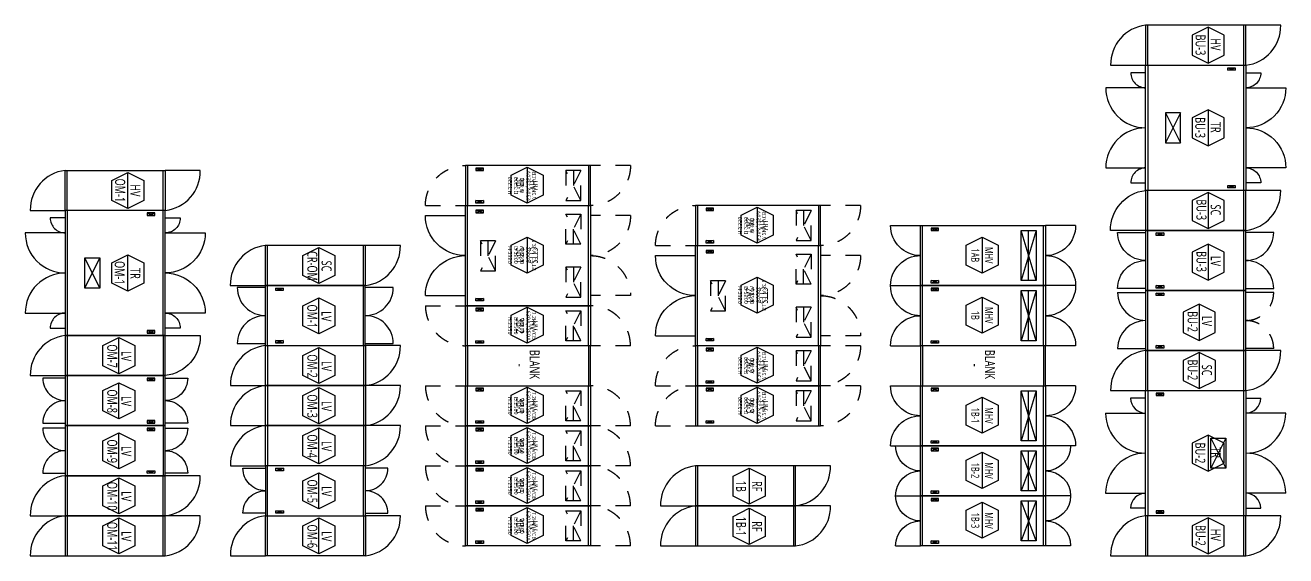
# Model space of a CAD drawing. Header units: millimetres. Extents: x -138191 to 245733, y -341087 to 835263.
# Drawn here: x 114753 to 139956, y -243092 to -232492 of the extents above; entities that cross this region are included whole.
import ezdxf
from ezdxf.enums import TextEntityAlignment as Align

# ---------------------------------------------------------------- set-up
doc = ezdxf.new("R2010")
doc.units = ezdxf.units.MM
doc.header["$LTSCALE"] = 300
doc.linetypes.add('D1', pattern=[3, 1, -1, 1])
doc.layers.add('------00 Switch Gear', color=3, linetype='Continuous')
doc.layers.add('------00 Switch Gear_Number', color=1, linetype='Continuous')
doc.layers.add('NOPLOT', color=191, linetype='Continuous', plot=False)
doc.styles.add('ELEC', font='malgun.ttf')
doc.styles.add('WD', font='isocp2.shx', dxfattribs={"height": 75, "bigfont": 'whgtxt.shx'})

# ---------------------------------------------------------------- blocks, each defined once
blk = doc.blocks.new('7.2kV VCB 630~1250A W800 D2500 H2350')
at = {"color": 0}
for p, q in [((400, 2458), (-400, 2458)), ((400, 40), (-400, 40))]:
    blk.add_line(p, q, dxfattribs=at)
at = {"color": 0, "linetype": 'D1'}
for p, q in [((-350, 360), (-300, 210)), ((-300, 360), (-350, 210)), ((350, 360), (300, 210)), ((300, 360), (350, 210))]:
    blk.add_line(p, q, dxfattribs=at)
blk.add_lwpolyline([(400, 0), (-400, 0), (-400, 2500), (400, 2500)], close=True)
for points in [[(-350, 210), (-300, 210), (-300, 360), (-350, 360)], [(350, 210), (300, 210), (300, 360), (350, 360)]]:
    blk.add_lwpolyline(points, close=True, dxfattribs=at)
at = {"layer": 'NOPLOT', "linetype": 'D1'}
for p, q in [((400, 3300), (400, 2500)), ((300, 2310), (-300, 2010)), ((-300, 2310), (300, 2010)), ((300, 2160), (-300, 2160)), ((-400, -800), (-400, 0))]:
    blk.add_line(p, q, dxfattribs=at)
blk.add_lwpolyline([(300, 2010), (-300, 2010), (-300, 2310), (300, 2310)], close=True, dxfattribs=at)
for centre, start, end in [((400, 2500), 90, 180), ((-400, 0), 270, 0)]:
    blk.add_arc(centre, 800, start, end, dxfattribs=at)
at = {"layer": 'NOPLOT', "linetype": 'D1', "style": 'WD'}
for s, p in [('630A,1250A', (0, 1250)), ('7.2kV VCB', (0, 1370)), ('D:2500', (0, 1010)), ('W:800', (0, 1130)), ('H:2350', (0, 890))]:
    blk.add_text(s, height=80, dxfattribs=at).set_placement(p, align=Align.MIDDLE)
blk = doc.blocks.new('7.2kV CTTS  W2200 D2000 H2350')
at = {"color": 0, "linetype": 'Continuous'}
for p, q in [((42, -1000), (42, 1000)), ((2460, 255), (2460, 1000)), ((2460, -1000), (2460, 255))]:
    blk.add_line(p, q, dxfattribs=at)
at = {"color": 0, "linetype": 'D1'}
for p, q in [((2140, 905), (2290, 855)), ((2140, 855), (2290, 905)), ((2140, -905), (2290, -855)), ((2140, -855), (2290, -905))]:
    blk.add_line(p, q, dxfattribs=at)
at = {"color": 0}
blk.add_lwpolyline([(0, 1000), (0, -1000), (2500, -1000), (2500, 1000)], close=True, dxfattribs=at)
at = {"color": 0, "linetype": 'D1'}
for points in [[(2290, 905), (2290, 855), (2140, 855), (2140, 905)], [(2290, -905), (2290, -855), (2140, -855), (2140, -905)]]:
    blk.add_lwpolyline(points, close=True, dxfattribs=at)
at = {"layer": 'NOPLOT', "linetype": 'D1'}
for p, q in [((-800, 800), (0, 800)), ((190, 230), (490, 830)), ((190, 830), (490, 230)), ((340, 230), (340, 830)), ((1900, 294), (2200, -306)), ((1900, -306), (2200, 294)), ((2050, 294), (2050, -306)), ((190, -230), (490, -830)), ((190, -830), (490, -230)), ((340, -230), (340, -830)), ((-800, -800), (0, -800))]:
    blk.add_line(p, q, dxfattribs=at)
at = {"layer": 'NOPLOT', "linetype": 'ByBlock'}
for p, q in [((3300, 800), (2500, 800)), ((3300, -800), (2500, -800))]:
    blk.add_line(p, q, dxfattribs=at)
at = {"layer": 'NOPLOT', "linetype": 'D1'}
for points in [[(490, 230), (490, 830), (190, 830), (190, 230)], [(2200, 294), (2200, -306), (1900, -306), (1900, 294)], [(490, -230), (490, -830), (190, -830), (190, -230)]]:
    blk.add_lwpolyline(points, close=True, dxfattribs=at)
for centre, start, end in [((0, 800), 180, 270), ((0, -800), 90, 180)]:
    blk.add_arc(centre, 800, start, end, dxfattribs=at)
at = {"layer": 'NOPLOT', "linetype": 'ByBlock'}
for centre, start, end in [((2500, 800), 270, 0), ((2500, -800), 0, 90)]:
    blk.add_arc(centre, 800, start, end, dxfattribs=at)
at = {"layer": 'NOPLOT', "linetype": 'D1', "style": 'WD'}
for s, p in [('7.2kV CTTS', (1130, 12)), ('2000A', (1250, 12)), ('W:2200', (1370, 12)), ('D:2500', (1490, 12)), ('H:2350', (1610, 12))]:
    blk.add_text(s, height=80, rotation=270, dxfattribs=at).set_placement(p, align=Align.MIDDLE)
blk = doc.blocks.new('A$C6A3B64A9')
for p, q in [((-3200, 600), (-2600, 600)), ((-2558, -600), (-2558, 600)), ((-460, 550), (-310, 500)), ((-460, 500), (-310, 550)), ((-140, -600), (-140, 600)), ((500, 600), (-100, 600)), ((-460, -550), (-310, -500)), ((-460, -500), (-310, -550)), ((-3200, -600), (-2600, -600)), ((500, -600), (-100, -600))]:
    blk.add_line(p, q)
for points in [[(-100, -600), (-100, 600), (-2600, 600), (-2600, -600)], [(-310, 550), (-310, 500), (-460, 500), (-460, 550)], [(-310, -550), (-310, -500), (-460, -500), (-460, -550)]]:
    blk.add_lwpolyline(points, close=True)
for centre, start, end in [((-2600, 600), 180, 270), ((-100, 600), 270, 0), ((-2600, -600), 90, 180), ((-100, -600), 0, 90)]:
    blk.add_arc(centre, 600, start, end)
at = {"layer": 'NOPLOT'}
for p, q in [((-2410, -500), (-2110, 500)), ((-2410, 500), (-2110, -500)), ((-2260, -500), (-2260, 500))]:
    blk.add_line(p, q, dxfattribs=at)
blk.add_lwpolyline([(-2110, -500), (-2110, 500), (-2410, 500), (-2410, -500)], close=True, dxfattribs=at)
blk = doc.blocks.new('A$C265B5AFD')
for p, q in [((-3100, 500), (-2600, 500)), ((-2558, -500), (-2558, 500)), ((-460, 450), (-310, 400)), ((-460, 400), (-310, 450)), ((-140, -500), (-140, 500)), ((400, 500), (-100, 500)), ((-3100, -500), (-2600, -500)), ((-460, -450), (-310, -400)), ((-460, -400), (-310, -450)), ((400, -500), (-100, -500))]:
    blk.add_line(p, q)
for points in [[(-100, -500), (-100, 500), (-2600, 500), (-2600, -500)], [(-310, 450), (-310, 400), (-460, 400), (-460, 450)], [(-310, -450), (-310, -400), (-460, -400), (-460, -450)]]:
    blk.add_lwpolyline(points, close=True)
for centre, start, end in [((-2600, 500), 180, 270), ((-100, 500), 270, 0), ((-2600, -500), 90, 180), ((-100, -500), 0, 90)]:
    blk.add_arc(centre, 500, start, end)
at = {"layer": 'NOPLOT'}
for p, q in [((-2410, -400), (-2110, 400)), ((-2410, 400), (-2110, -400)), ((-2260, -400), (-2260, 400))]:
    blk.add_line(p, q, dxfattribs=at)
blk.add_lwpolyline([(-2110, -400), (-2110, 400), (-2410, 400), (-2410, -400)], close=True, dxfattribs=at)

msp = doc.modelspace()

# ---------------------------------------------------------------- linework, layer by layer
at = {"layer": '------00 Switch Gear'}
for p, q in [((137194, -232492, 0), (137194, -233292, 0)), ((139112, -232492, 0), (139112, -233292, 0)), ((137198, -233292, 0), (137198, -235792, 0)), ((138794, -233342, 0), (138944, -233392, 0)), ((138794, -233392, 0), (138944, -233342, 0)), ((139112, -233292, 0), (139112, -235792, 0)), ((115593, -236192, 0), (115593, -235392, 0)), ((117511, -236192, 0), (117511, -235392, 0)), ((137195, -236592, 0), (137195, -235792, 0)), ((138794, -235692, 0), (138944, -235742, 0)), ((138794, -235742, 0), (138944, -235692, 0)), ((139114, -236592, 0), (139114, -235792, 0)), ((115597, -238692, 0), (115597, -236192, 0)), ((117193, -236292, 0), (117343, -236242, 0)), ((117193, -236242, 0), (117343, -236292, 0)), ((117511, -238692, 0), (117511, -236192, 0)), ((137194, -236592, 0), (137194, -237792, 0)), ((139112, -236592, 0), (139112, -237792, 0)), ((119594, -237692, 0), (119594, -236892, 0)), ((121514, -237692, 0), (121514, -236892, 0)), ((119592, -237692, 0), (119592, -238892, 0)), ((119912, -237792, 0), (119762, -237742, 0)), ((119912, -237742, 0), (119762, -237792, 0)), ((121510, -237692, 0), (121510, -238892, 0)), ((136594, -237832, 0), (137154, -237832, 0)), ((137194, -237792, 0), (137194, -238992, 0)), ((139112, -237792, 0), (139112, -238992, 0)), ((139714, -237832, 0), (139154, -237832, 0)), ((117193, -238642, 0), (117343, -238592, 0)), ((117193, -238592, 0), (117343, -238642, 0)), ((115593, -238692, 0), (115593, -239492, 0)), ((117511, -238692, 0), (117511, -239492, 0)), ((119596, -238892, 0), (119596, -239692, 0)), ((119912, -238842, 0), (119762, -238792, 0)), ((119912, -238792, 0), (119762, -238842, 0)), ((121514, -238892, 0), (121514, -239692, 0)), ((123594, -238895, 0), (123594, -239695, 0)), ((126012, -238895, 0), (126012, -239695, 0)), ((132694, -238895, 0), (132694, -239695, 0)), ((135112, -238895, 0), (135112, -239695, 0)), ((136594, -238952, 0), (137154, -238952, 0)), ((137195, -239792, 0), (137195, -238992, 0)), ((139115, -239792, 0), (139115, -238992, 0)), ((139714, -238952, 0), (139154, -238952, 0)), ((115595, -240492, 0), (115595, -239492, 0)), ((117193, -239592, 0), (117343, -239542, 0)), ((117193, -239542, 0), (117343, -239592, 0)), ((117511, -239492, 0), (117511, -240492, 0)), ((119596, -239692, 0), (119596, -240492, 0)), ((121514, -239692, 0), (121514, -240492, 0)), ((137198, -239792, 0), (137198, -242292, 0)), ((137514, -239842, 0), (137364, -239892, 0)), ((137514, -239892, 0), (137364, -239842, 0)), ((139112, -239792, 0), (139112, -242292, 0)), ((137154, -239942, 0), (136854, -239942, 0)), ((139154, -239942, 0), (139454, -239942, 0)), ((117193, -240442, 0), (117343, -240392, 0)), ((117193, -240392, 0), (117343, -240442, 0)), ((136354, -240242, 0), (137154, -240242, 0)), ((139954, -240242, 0), (139154, -240242, 0)), ((115595, -241492, 0), (115595, -240492, 0)), ((117193, -240592, 0), (117343, -240542, 0)), ((117193, -240542, 0), (117343, -240592, 0)), ((117511, -240492, 0), (117511, -241492, 0)), ((119596, -240492, 0), (119596, -241292, 0)), ((121514, -240492, 0), (121514, -241292, 0)), ((117193, -241392, 0), (117343, -241442, 0)), ((117193, -241442, 0), (117343, -241392, 0)), ((119596, -242292, 0), (119596, -241292, 0)), ((119914, -241392, 0), (119764, -241342, 0)), ((119914, -241342, 0), (119764, -241392, 0)), ((121512, -241292, 0), (121512, -242292, 0)), ((128194, -241295), (128194, -242095)), ((130112, -241295), (130112, -242095)), ((115595, -242292, 0), (115595, -241492, 0)), ((117513, -242292, 0), (117513, -241492, 0)), ((136354, -241842, 0), (137154, -241842, 0)), ((139954, -241842, 0), (139154, -241842, 0)), ((119914, -242242, 0), (119764, -242192, 0)), ((119914, -242192, 0), (119764, -242242, 0)), ((128194, -242095), (128194, -242895)), ((130112, -242095), (130112, -242895)), ((137154, -242142, 0), (136854, -242142, 0)), ((137514, -242192, 0), (137364, -242242, 0)), ((137514, -242242, 0), (137364, -242192, 0)), ((139154, -242142, 0), (139454, -242142, 0)), ((115595, -243092, 0), (115595, -242292, 0)), ((117513, -243092, 0), (117513, -242292, 0)), ((119596, -243092, 0), (119596, -242292, 0)), ((121514, -242292, 0), (121514, -243092, 0)), ((137194, -242292, 0), (137194, -243092, 0)), ((139112, -242292, 0), (139112, -243092, 0))]:
    msp.add_line(p, q, dxfattribs=at)
at = {"layer": '------00 Switch Gear', "linetype": 'D1'}
for p, q in [((137514, -236692, 0), (137364, -236642, 0)), ((137514, -236642, 0), (137364, -236692, 0)), ((137514, -237742, 0), (137364, -237692, 0)), ((137514, -237692, 0), (137364, -237742, 0)), ((137514, -237892, 0), (137364, -237842, 0)), ((137514, -237842, 0), (137364, -237892, 0)), ((137514, -238942, 0), (137364, -238892, 0)), ((137514, -238892, 0), (137364, -238942, 0))]:
    msp.add_line(p, q, dxfattribs=at)
at = {"layer": '------00 Switch Gear', "elevation": 0}
for points in [[(137154, -232492, 0.385743), (136454, -233292), (137154, -233292)], [(139154, -233292, 0.385743), (139854, -232492), (139154, -232492)], [(137156, -233442), (136856, -233442, 0.414214), (137156, -233742), (136356, -233742, 0.414214), (137156, -234542, 0.414214), (136356, -235342), (137156, -235342, 0.414214), (136856, -235642), (137156, -235642)], [(139156, -233442), (139456, -233442, -0.414214), (139156, -233742), (139956, -233742, -0.414214), (139156, -234542, -0.414214), (139956, -235342), (139156, -235342, -0.414214), (139456, -235642), (139156, -235642)], [(115553, -235392, 0.385743), (114853, -236192), (115553, -236192)], [(117553, -236192, 0.385743), (118253, -235392), (117553, -235392)], [(137152, -236592), (136452, -236592, -0.385743), (137152, -235792)], [(139154, -236592, 0.385743), (139854, -235792), (139154, -235792)], [(115553, -236342), (115253, -236342, 0.414214), (115553, -236642), (114753, -236642, 0.414214), (115553, -237442, 0.414214), (114753, -238242), (115553, -238242, 0.414214), (115253, -238542), (115553, -238542)], [(117553, -236342), (117853, -236342, -0.414214), (117553, -236642), (118353, -236642, -0.414214), (117553, -237442, -0.414214), (118353, -238242), (117553, -238242, -0.414214), (117853, -238542), (117553, -238542)], [(137154, -237752), (136594, -237752, -0.414214), (137154, -237192, -0.414214), (136594, -236632), (136594, -236632), (137154, -236632)], [(139154, -237752), (139714, -237752, 0.414214), (139154, -237192, 0.414214), (139714, -236632), (139154, -236632)], [(119552, -236892, 0.385743), (118852, -237692), (119552, -237692)], [(121554, -237692, 0.385743), (122254, -236892), (121554, -236892)], [(119552, -237732), (118992, -237732), (118992, -237732, 0.414214), (119552, -238292, 0.414214), (118992, -238852), (119552, -238852)], [(121552, -238852), (122112, -238852, 0.414214), (121552, -238292, 0.414214), (122112, -237732), (121552, -237732)], [(115553, -238692, 0.385743), (114853, -239492), (115553, -239492)], [(117553, -238692), (118253, -238692, -0.385743), (117553, -239492)], [(119554, -238892, 0.385743), (118854, -239692), (119554, -239692)], [(121554, -239692, 0.385743), (122254, -238892), (121554, -238892)], [(137153, -238992, 0.385743), (136453, -239792), (137153, -239792)], [(139155, -239792, 0.385743), (139855, -238992), (139155, -238992)], [(115553, -239544), (115105, -239544, 0.414214), (115553, -239992, 0.414214), (115105, -240440), (115553, -240440)], [(117553, -239544), (118001, -239544, -0.414214), (117553, -239992, -0.414214), (118001, -240440), (118001, -240440), (117553, -240440)], [(119554, -239692, 0.385743), (118854, -240492), (119554, -240492)], [(121554, -240492, 0.385743), (122254, -239692), (121554, -239692)], [(115553, -240544), (115105, -240544, 0.414214), (115553, -240992, 0.414214), (115105, -241440), (115553, -241440)], [(117553, -240544), (118001, -240544, -0.414214), (117553, -240992, -0.414214), (118001, -241440), (118001, -241440), (117553, -241440)], [(119554, -240492, 0.385743), (118854, -241292), (119554, -241292)], [(121554, -241292, 0.385743), (122254, -240492), (121554, -240492)], [(119554, -242240), (119106, -242240, -0.414214), (119554, -241792, -0.414214), (119106, -241344), (119106, -241344), (119554, -241344)], [(121554, -242240), (122002, -242240, 0.414214), (121554, -241792, 0.414214), (122002, -241344), (121554, -241344)], [(128154, -241295, 0.385743), (127454, -242095), (128154, -242095)], [(130154, -242095, 0.385743), (130854, -241295), (130154, -241295)], [(115553, -241492, 0.385743), (114853, -242292), (115553, -242292)], [(117553, -242292, 0.385743), (118253, -241492), (117553, -241492)], [(128154, -242095, 0.385743), (127454, -242895), (128154, -242895)], [(130154, -242895, 0.385743), (130854, -242095), (130154, -242095)], [(115553, -242292, 0.385743), (114853, -243092), (115553, -243092)], [(117553, -243092, 0.385743), (118253, -242292), (117553, -242292)], [(119554, -242292, 0.385743), (118854, -243092), (119554, -243092)], [(121554, -243092, 0.385743), (122254, -242292), (121554, -242292)], [(137154, -242292, 0.385743), (136454, -243092), (137154, -243092)], [(139154, -243092, 0.385743), (139854, -242292), (139154, -242292)]]:
    msp.add_lwpolyline(points, format="xyb", dxfattribs=at)
for points in [[(137154, -232492), (137154, -233292), (139154, -233292), (139154, -232492)], [(139154, -233292), (139154, -235792), (137154, -235792), (137154, -233292)], [(138944, -233342), (138944, -233392), (138794, -233392), (138794, -233342)], [(115553, -236192), (115553, -235392), (117553, -235392), (117553, -236192)], [(139154, -236592), (139154, -235792), (137152, -235792), (137152, -236592)], [(138944, -235692), (138944, -235742), (138794, -235742), (138794, -235692)], [(117553, -238692), (117553, -236192), (115553, -236192), (115553, -238692)], [(117343, -236292), (117343, -236242), (117193, -236242), (117193, -236292)], [(137154, -236592), (137154, -237792), (139154, -237792), (139154, -236592)], [(121554, -237692), (121554, -236892), (119552, -236892), (119552, -237692)], [(119552, -237692), (119552, -238892), (121552, -238892), (121552, -237692)], [(119762, -237792), (119762, -237742), (119912, -237742), (119912, -237792)], [(137154, -237792), (137154, -238992), (139154, -238992), (139154, -237792)], [(117343, -238642), (117343, -238592), (117193, -238592), (117193, -238642)], [(115553, -238692), (115553, -239492), (117553, -239492), (117553, -238692)], [(121554, -238892), (121554, -239692), (119554, -239692), (119554, -238892)], [(119762, -238842), (119762, -238792), (119912, -238792), (119912, -238842)], [(123554, -238895), (123554, -239695), (126054, -239695), (126054, -238895)], [(132654, -238895), (132654, -239695), (135154, -239695), (135154, -238895)], [(139155, -239792), (139155, -238992), (137153, -238992), (137153, -239792)], [(117553, -240492), (117553, -239492), (115553, -239492), (115553, -240492)], [(117343, -239592), (117343, -239542), (117193, -239542), (117193, -239592)], [(121554, -239692), (121554, -240492), (119554, -240492), (119554, -239692)], [(139154, -239792), (139154, -242292), (137154, -242292), (137154, -239792)], [(137364, -239842), (137364, -239892), (137514, -239892), (137514, -239842)], [(117343, -240442), (117343, -240392), (117193, -240392), (117193, -240442)], [(117553, -241492), (117553, -240492), (115553, -240492), (115553, -241492)], [(117343, -240592), (117343, -240542), (117193, -240542), (117193, -240592)], [(121554, -240492), (121554, -241292), (119554, -241292), (119554, -240492)], [(117343, -241392), (117343, -241442), (117193, -241442), (117193, -241392)], [(119554, -241292), (119554, -242292), (121554, -242292), (121554, -241292)], [(119764, -241392), (119764, -241342), (119914, -241342), (119914, -241392)], [(128154, -241295), (128154, -242095), (130154, -242095), (130154, -241295)], [(117553, -242292), (117553, -241492), (115553, -241492), (115553, -242292)], [(119764, -242242), (119764, -242192), (119914, -242192), (119914, -242242)], [(128154, -242095), (128154, -242895), (130154, -242895), (130154, -242095)], [(137364, -242192), (137364, -242242), (137514, -242242), (137514, -242192)], [(117553, -243092), (117553, -242292), (115553, -242292), (115553, -243092)], [(121554, -242292), (121554, -243092), (119554, -243092), (119554, -242292)], [(137154, -242292), (137154, -243092), (139154, -243092), (139154, -242292)]]:
    msp.add_lwpolyline(points, close=True, dxfattribs=at)
at = {"layer": '------00 Switch Gear', "linetype": 'D1', "elevation": 0}
for points in [[(137364, -236692), (137364, -236642), (137514, -236642), (137514, -236692)], [(137364, -237742), (137364, -237692), (137514, -237692), (137514, -237742)], [(137364, -237892), (137364, -237842), (137514, -237842), (137514, -237892)], [(137364, -238942), (137364, -238892), (137514, -238892), (137514, -238942)]]:
    msp.add_lwpolyline(points, close=True, dxfattribs=at)
at = {"layer": '------00 Switch Gear'}
for centre, radius, start, end in [((137154, -237832, 0), 560, 180, 270), ((137154, -238952, 0), 560, 90, 180), ((137154, -239942, 0), 300, 180, 270), ((139154, -239942, 0), 300, 270, 0), ((137154, -240242, 0), 800, 180, 270), ((139154, -240242, 0), 800, 270, 0), ((137154, -241842, 0), 800, 90, 180), ((139154, -241842, 0), 800, 0, 90), ((137154, -242142, 0), 300, 90, 180), ((139154, -242142, 0), 300, 0, 90)]:
    msp.add_arc(centre, radius, start, end, dxfattribs=at)
at = {"layer": '------00 Switch Gear', "linetype": 'D1'}
for centre, start, end in [((139154, -237832, 0), 270, 0), ((139154, -238952, 0), 0, 90)]:
    msp.add_arc(centre, 560, start, end, dxfattribs=at)
at = {"layer": '------00 Switch Gear_Number', "color": 1, "lineweight": -2, "elevation": 0}
for points in [[(138404, -232532), (138404, -233252), (138724, -233092), (138724, -232691), (138404, -232532), (138084, -232691), (138084, -233092), (138404, -233252)], [(138404, -234182), (138404, -234902), (138724, -234742), (138724, -234341), (138404, -234182), (138084, -234341), (138084, -234742), (138404, -234902)], [(124788, -235326), (124788, -236046), (124468, -235887), (124468, -235486), (124788, -235326), (125108, -235486), (125108, -235887), (124788, -236046)], [(138404, -235833), (138404, -236553), (138724, -236393), (138724, -235993), (138404, -235833), (138084, -235993), (138084, -236393), (138404, -236553)], [(129388, -236126), (129388, -236846), (129068, -236687), (129068, -236286), (129388, -236126), (129708, -236286), (129708, -236687), (129388, -236846)], [(124788, -236725), (124788, -237445), (124468, -237286), (124468, -236885), (124788, -236725), (125108, -236885), (125108, -237286), (124788, -237445)], [(133888, -236725), (133888, -237445), (133568, -237285), (133568, -236885), (133888, -236725), (134208, -236885), (134208, -237285), (133888, -237445)], [(138404, -236868), (138404, -237588), (138724, -237428), (138724, -237028), (138404, -236868), (138084, -237028), (138084, -237428), (138404, -237588)], [(129388, -237525), (129388, -238245), (129068, -238086), (129068, -237685), (129388, -237525), (129708, -237685), (129708, -238086), (129388, -238245)], [(124788, -238126), (124788, -238846), (124468, -238687), (124468, -238286), (124788, -238126), (125108, -238286), (125108, -238687), (124788, -238846)], [(133888, -237925), (133888, -238645), (133568, -238485), (133568, -238085), (133888, -237925), (134208, -238085), (134208, -238485), (133888, -238645)], [(138226, -238068), (138226, -238788), (138546, -238628), (138546, -238228), (138226, -238068), (137906, -238228), (137906, -238628), (138226, -238788)], [(129388, -238926), (129388, -239646), (129068, -239487), (129068, -239086), (129388, -238926), (129708, -239086), (129708, -239487), (129388, -239646)], [(138227, -239033), (138227, -239753), (138547, -239593), (138547, -239193), (138227, -239033), (137907, -239193), (137907, -239593), (138227, -239753)], [(124788, -239726), (124788, -240446), (124468, -240287), (124468, -239886), (124788, -239726), (125108, -239886), (125108, -240287), (124788, -240446)], [(129388, -239726), (129388, -240446), (129068, -240287), (129068, -239886), (129388, -239726), (129708, -239886), (129708, -240287), (129388, -240446)], [(133888, -239925), (133888, -240645), (133568, -240485), (133568, -240085), (133888, -239925), (134208, -240085), (134208, -240485), (133888, -240645)], [(124788, -240526), (124788, -241246), (124468, -241087), (124468, -240686), (124788, -240526), (125108, -240686), (125108, -241087), (124788, -241246)], [(138404, -240682), (138404, -241402), (138724, -241242), (138724, -240841), (138404, -240682), (138084, -240841), (138084, -241242), (138404, -241402)], [(133888, -241025), (133888, -241745), (133568, -241585), (133568, -241185), (133888, -241025), (134208, -241185), (134208, -241585), (133888, -241745)], [(124788, -241326), (124788, -242046), (124468, -241887), (124468, -241486), (124788, -241326), (125108, -241486), (125108, -241887), (124788, -242046)], [(124788, -242126), (124788, -242846), (124468, -242687), (124468, -242286), (124788, -242126), (125108, -242286), (125108, -242687), (124788, -242846)], [(133888, -242023), (133888, -242743), (133568, -242583), (133568, -242183), (133888, -242023), (134208, -242183), (134208, -242583), (133888, -242743)], [(138404, -242332), (138404, -243052), (138724, -242892), (138724, -242491), (138404, -242332), (138084, -242491), (138084, -242892), (138404, -243052)]]:
    msp.add_lwpolyline(points, dxfattribs=at)
at = {"layer": '------00 Switch Gear_Number', "color": 1, "elevation": 0}
for points in [[(116803, -236152), (116803, -235432), (117123, -235591), (117123, -235992), (116803, -236152), (116483, -235992), (116483, -235591), (116803, -235432)], [(116803, -237802), (116803, -237082), (117123, -237241), (117123, -237642), (116803, -237802), (116483, -237642), (116483, -237241), (116803, -237082)], [(120626, -237653), (120626, -236933), (120946, -237093), (120946, -237493), (120626, -237653), (120306, -237493), (120306, -237093), (120626, -236933)], [(120624, -238658), (120624, -237938), (120944, -238098), (120944, -238498), (120624, -238658), (120304, -238498), (120304, -238098), (120624, -237938)], [(116625, -239454), (116625, -238734), (116945, -238893), (116945, -239294), (116625, -239454), (116305, -239294), (116305, -238893), (116625, -238734)], [(120626, -239653), (120626, -238933), (120946, -239092), (120946, -239493), (120626, -239653), (120306, -239493), (120306, -239092), (120626, -238933)], [(116625, -240354), (116625, -239634), (116945, -239793), (116945, -240194), (116625, -240354), (116305, -240194), (116305, -239793), (116625, -239634)], [(120626, -240453), (120626, -239733), (120946, -239892), (120946, -240293), (120626, -240453), (120306, -240293), (120306, -239892), (120626, -239733)], [(116625, -241354), (116625, -240634), (116945, -240793), (116945, -241194), (116625, -241354), (116305, -241194), (116305, -240793), (116625, -240634)], [(120626, -241253), (120626, -240533), (120946, -240692), (120946, -241093), (120626, -241253), (120306, -241093), (120306, -240692), (120626, -240533)], [(120626, -242154), (120626, -241434), (120946, -241593), (120946, -241994), (120626, -242154), (120306, -241994), (120306, -241593), (120626, -241434)], [(116625, -242253), (116625, -241533), (116945, -241693), (116945, -242094), (116625, -242253), (116305, -242094), (116305, -241693), (116625, -241533)], [(116625, -243053), (116625, -242333), (116945, -242493), (116945, -242894), (116625, -243053), (116305, -242894), (116305, -242493), (116625, -242333)], [(120626, -243054), (120626, -242334), (120946, -242493), (120946, -242894), (120626, -243054), (120306, -242894), (120306, -242493), (120626, -242334)]]:
    msp.add_lwpolyline(points, dxfattribs=at)
at = {"layer": '------00 Switch Gear_Number', "color": 1}
for points in [[(129226, -241344), (129226, -242064), (128906, -241904), (128906, -241504), (129226, -241344), (129546, -241504), (129546, -241904), (129226, -242064)], [(129226, -242144), (129226, -242864), (128906, -242704), (128906, -242304), (129226, -242144), (129546, -242304), (129546, -242704), (129226, -242864)]]:
    msp.add_lwpolyline(points, dxfattribs=at)
at = {"layer": 'NOPLOT'}
for p, q in [((137848, -234242, 0), (137548, -234842, 0)), ((137548, -234242, 0), (137848, -234842, 0)), ((116247, -237742, 0), (115947, -237142, 0)), ((115947, -237742, 0), (116247, -237142, 0)), ((138460, -240742, 0), (138760, -241342, 0)), ((138760, -240742, 0), (138460, -241342, 0))]:
    msp.add_line(p, q, dxfattribs=at)
at = {"layer": 'NOPLOT', "elevation": 0}
for points in [[(137848, -234242), (137548, -234242), (137548, -234842), (137848, -234842)], [(116247, -237742), (115947, -237742), (115947, -237142), (116247, -237142)], [(138460, -240742), (138760, -240742), (138760, -241342), (138460, -241342)]]:
    msp.add_lwpolyline(points, close=True, dxfattribs=at)

# ---------------------------------------------------------------- block references
at = {"layer": '------00 Switch Gear', "xscale": -1, "rotation": 270}
for p in [(123554, -235695, 0), (128154, -236495), (128154, -239295), (128154, -240095)]:
    msp.add_blockref('7.2kV VCB 630~1250A W800 D2500 H2350', p, dxfattribs=at)
at = {"layer": '------00 Switch Gear', "xscale": -1}
for name, p in [('7.2kV CTTS  W2200 D2000 H2350', (126054, -237095, 0)), ('A$C6A3B64A9', (132554, -237095)), ('7.2kV CTTS  W2200 D2000 H2350', (130654, -237895)), ('A$C6A3B64A9', (132554, -238295)), ('A$C6A3B64A9', (132554, -240295)), ('A$C265B5AFD', (132554, -241395)), ('A$C265B5AFD', (132554, -242395, 0))]:
    msp.add_blockref(name, p, dxfattribs=at)
at = {"layer": '------00 Switch Gear', "rotation": 270}
for p in [(123554, -238495, 0), (123554, -240095, 0), (123554, -240895, 0), (123554, -241695), (123554, -242495)]:
    msp.add_blockref('7.2kV VCB 630~1250A W800 D2500 H2350', p, dxfattribs=at)

# ---------------------------------------------------------------- texts
at = {"layer": '------00 Switch Gear_Number', "color": 0, "style": 'ELEC', "width": 0.7}
for s, p in [('BU-3', (138252, -232886, 0)), ('HV', (138555, -232875, 0)), ('BU-3', (138245, -234538, 0)), ('TR', (138555, -234530, 0)), ('OM-1', (116651, -235792, 0)), ('HV', (116954, -235792, 0)), ('BU-3', (138270, -236178, 0)), ('SC', (138555, -236182, 0)), ('CR-OM', (120493, -237302, 0)), ('BU-3', (138270, -237213, 0)), ('LV', (138555, -237202, 0)), ('OM-1', (116644, -237439, 0)), ('TR', (116954, -237451, 0)), ('SC', (120778, -237302, 0)), ('OM-1', (120491, -238307, 0)), ('LV', (120776, -238307, 0)), ('BU-2', (138093, -238413, 0)), ('LV', (138378, -238402, 0)), ('OM-7', (116492, -239103)), ('LV', (116777, -239103)), ('OM-2', (120493, -239302, 0)), ('BLANK', (124939, -239270, 0)), ('BLANK', (134039, -239270)), ('LV', (120778, -239302, 0)), ('-', (124654, -239284, 0)), ('-', (133754, -239284)), ('BU-2', (138094, -239378, 0)), ('SC', (138379, -239382, 0)), ('OM-8', (116492, -240003)), ('LV', (116777, -240003)), ('OM-3', (120493, -240102, 0)), ('LV', (120778, -240102, 0)), ('OM-4', (120493, -240902, 0)), ('OM-9', (116492, -241003)), ('LV', (116777, -241003)), ('LV', (120778, -240902, 0)), ('BU-2', (138245, -241038, 0)), ('TR', (138555, -241030, 0)), ('OM-10', (116492, -241903)), ('OM-5', (120493, -241803, 0)), ('LV', (116777, -241903)), ('LV', (120778, -241803, 0)), ('OM-11', (116492, -242703)), ('LV', (116777, -242703)), ('OM-6', (120493, -242703, 0)), ('LV', (120778, -242703, 0)), ('BU-2', (138252, -242686, 0)), ('HV', (138555, -242675, 0))]:
    msp.add_text(s, height=200, rotation=270, dxfattribs=at).set_placement(p, align=Align.MIDDLE_CENTER)
at = {"layer": '------00 Switch Gear_Number', "color": 7, "lineweight": -2, "style": 'ELEC', "width": 0.7}
for s, p in [('3B-1', (124648, -235691, 0)), ('HV', (124920, -235689, 0)), ('2A-1', (129248, -236491)), ('HV', (129520, -236489)), ('3B-1', (124648, -237090, 0)), ('CTTS', (124920, -237088, 0)), ('1AB', (133748, -237089)), ('MHV', (134020, -237087)), ('2A-1', (129248, -237890)), ('CTTS', (129520, -237888)), ('MHV', (134020, -238287)), ('3B-2', (124648, -238491, 0)), ('HV', (124920, -238489, 0)), ('1B', (133748, -238289)), ('2A-2', (129248, -239291)), ('HV', (129520, -239289)), ('3B-3', (124648, -240091, 0)), ('HV', (124920, -240089, 0)), ('2A-3', (129248, -240091)), ('HV', (129520, -240089)), ('1B-1', (133748, -240289)), ('MHV', (134020, -240287)), ('3B-4', (124648, -240891, 0)), ('HV', (124920, -240889, 0)), ('1B-2', (133748, -241389)), ('MHV', (134020, -241387)), ('3B-5', (124648, -241691)), ('HV', (124920, -241689)), ('3B-6', (124648, -242491)), ('HV', (124920, -242489)), ('1B-3', (133748, -242387, 0)), ('MHV', (134020, -242386, 0))]:
    msp.add_text(s, height=160, rotation=270, dxfattribs=at).set_placement(p, align=Align.MIDDLE)
at = {"layer": '------00 Switch Gear_Number', "color": 7, "style": 'ELEC', "width": 0.7}
for s, p in [('1B', (129066, -241704)), ('RF', (129386, -241704)), ('1B-1', (129066, -242504)), ('RF', (129386, -242504))]:
    msp.add_text(s, height=200, rotation=270, dxfattribs=at).set_placement(p, align=Align.MIDDLE_CENTER)

doc.saveas('drawing.dxf')
